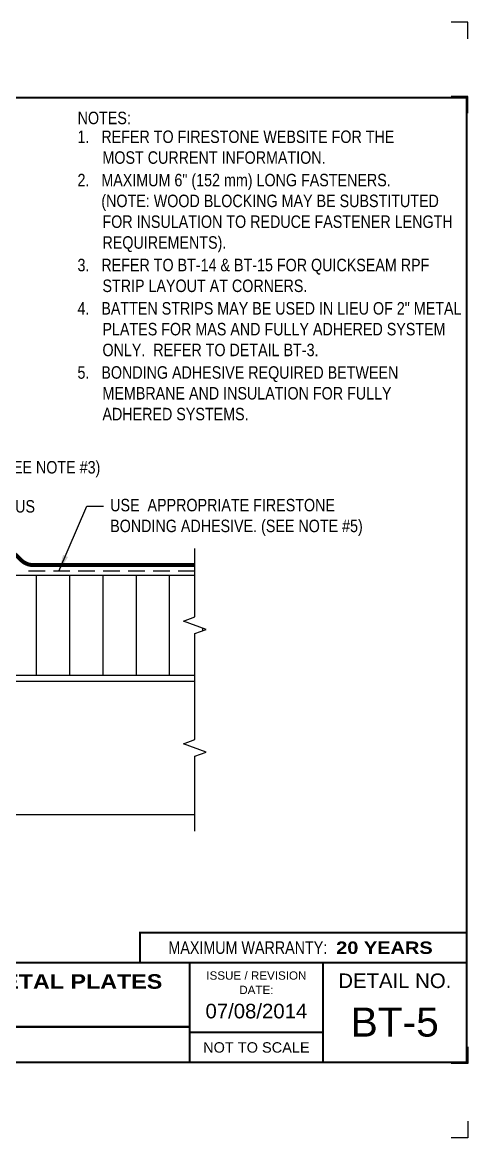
# Model space of a CAD drawing. Header units: inches. Extents: x 99.4 to 119.5, y -89.4 to -72.6.
# Drawn here: x 112.79 to 119.48, y -89.38 to -72.62 of the extents above; entities that cross this region are included whole.
import ezdxf
from ezdxf.enums import TextEntityAlignment as Align

# ---------------------------------------------------------------- set-up
doc = ezdxf.new("R2010")
doc.units = ezdxf.units.IN
doc.header["$MEASUREMENT"] = 0
doc.linetypes.add('HIDDEN', pattern=[0.375, 0.25, -0.125])
doc.layers.get('0').update_dxf_attribs({"linetype": 'CONTINUOUS'})
doc.layers.get('DEFPOINTS').update_dxf_attribs({"linetype": 'CONTINUOUS'})
for name, color, linetype in [('FSBP-ADHESIVE', 1, 'HIDDEN'), ('FSBP-ANNO-NOTE', 7, 'CONTINUOUS'), ('FSBP-INSULATION', 7, 'CONTINUOUS'), ('FSBP-MEMBRANE', 7, 'CONTINUOUS'), ('FSBP-SUBSTRATE-GENERIC', 9, 'CONTINUOUS'), ('FSBP-TTLB', 7, 'CONTINUOUS'), ('FSBP-TTLB-BORDER', 7, 'CONTINUOUS'), ('FSBP-TTLB-TEXT', 7, 'CONTINUOUS')]:
    doc.layers.add(name, color=color, linetype=linetype)
doc.styles.add('FSBP_ARIAL', font='arial.ttf')
doc.styles.add('FSBP_ARIAL_BOLD', font='')
doc.styles.add('FSBP_ARIAL_NAR', font='ARIALN.TTF')
doc.styles.get('FSBP_ARIAL_BOLD').set_extended_font_data('Arial Black')
doc.dimstyles.new('FSBP-LEADER', dxfattribs={"dimtxt": 0.1875, "dimasz": 0.25, "dimexe": 0.0625, "dimexo": 0.125, "dimgap": 0.125, "dimtad": 0, "dimtih": 1, "dimtoh": 1, "dimdec": 4, "dimzin": 0, "dimdsep": 46, "dimlunit": 4, "dimtxsty": 'FSBP_ARIAL_NAR', "dimcen": 0.09375, "dimclrd": 256, "dimclre": 256, "dimclrt": 256, "dimadec": 0, "dimazin": 0, "dimtfac": 1, "dimtdec": 4, "dimtofl": 0, "dimtmove": 0, "dimatfit": 3, "dimfxl": 1, "dimtolj": 1, "dimtzin": 0, "dimlwd": -1, "dimlwe": -1, "dimarcsym": 0})

# ---------------------------------------------------------------- blocks, each defined once
blk = doc.blocks.new('TTLB-EPDM_2')
at = {"layer": 'DEFPOINTS', "linetype": 'Continuous', "ltscale": 1.75}
for points in [[(20.01562500000003, 13.88083333333333), (20.01562500000003, 14.13083333333333), (19.76562500000003, 14.13083333333333)], [(20.01562500000003, -2.380833333333342), (20.01562500000003, -2.630833333333342), (19.76562500000003, -2.630833333333342)]]:
    blk.add_lwpolyline(points, dxfattribs=at)
at = {"layer": 'DEFPOINTS', "color": 1}
for points in [[(20.015625, 12.765625), (20.015625, 13.015625), (19.765625, 13.015625)], [(20.015625, -1.265625), (20.015625, -1.515625), (19.765625, -1.515625)]]:
    blk.add_lwpolyline(points, dxfattribs=at)
at = {"layer": 'FSBP-TTLB', "const_width": 0.03125}
blk.add_lwpolyline([(15.09028770518938, 0), (20, 0), (20, 0.4512598240669945), (15.09028770518938, 0.4512598240669945)], close=True, dxfattribs=at)
for points in [[(0, 0), (0, -1.5), (20, -1.5), (20, 0), (0, 0)], [(15.84028770518938, 0), (15.84028770518938, -0.9643749050531198)], [(17.84110496735593, 0), (17.84110496735593, -1.5)], [(20, 0), (20, -1.5)], [(4.825208527206769, -0.9643749050531198), (15.84028770518938, -0.9643749050531198)], [(15.84028770518938, -0.9643749050531198), (15.84028770518938, -1.5)], [(15.84028770518938, -1.048740175933006), (17.84110496735593, -1.048740175933006)]]:
    blk.add_lwpolyline(points, dxfattribs=at)
at = {"layer": 'FSBP-TTLB-BORDER', "const_width": 0.03125}
blk.add_lwpolyline([(20, 0), (20, 13), (0, 13), (0, 0)], dxfattribs=at)
at = {"layer": 'FSBP-TTLB-TEXT', "style": 'FSBP_ARIAL_NAR'}
blk.add_text('MAXIMUM WARRANTY:', height=0.1875, dxfattribs=at).set_placement((17.90516569312837, 0.2256299120335257), align=Align.MIDDLE_RIGHT)
at = {"layer": 'FSBP-TTLB-TEXT', "style": 'FSBP_ARIAL'}
for s, height, p in [('ISSUE / REVISION', 0.125, (16.84069633627263, -0.1938496373466023)), ('DETAIL NO.', 0.21875, (18.92055248367797, -0.2724398367368792)), ('DATE:', 0.125, (16.84069633627263, -0.409973105348854)), ('NOT TO SCALE', 0.15625, (16.84069633627263, -1.274370087966503))]:
    blk.add_text(s, height=height, dxfattribs=at).set_placement(p, align=Align.MIDDLE_CENTER)
at = {"layer": 'FSBP-TTLB-TEXT'}
for tag, height, style, p in [('MAXIMUM_WARRANTY', 0.1875, 'FSBP_ARIAL_BOLD', (18.03987100774941, 0.2240244307510579)), ('ACCPT_SYSTEMS', 0.21875, 'FSBP_ARIAL', (12.49438170418193, -1.23218745252656))]:
    blk.add_attdef(tag, text='', height=height, dxfattribs=dict(at, style=style)).set_placement(p, align=Align.MIDDLE_LEFT)
for tag, height, style, p in [('DETAIL_DESCP_LINE_1', 0.21875, 'FSBP_ARIAL_BOLD', (10.33118450231211, -0.2831249841755152)), ('DETAIL_DESCP_LINE_2', 0.21875, 'FSBP_ARIAL_BOLD', (10.33118450231211, -0.6812499208775904)), ('ISSUE_REV_DATE', 0.21875, 'FSBP_ARIAL', (16.84069633627263, -0.7282559425942452)), ('DETAIL_NUMBER', 0.4375, 'FSBP_ARIAL', (18.91941590748775, -0.8931630692489421))]:
    blk.add_attdef(tag, text='', height=height, dxfattribs=dict(at, style=style)).set_placement(p, align=Align.MIDDLE_CENTER)

msp = doc.modelspace()

# ---------------------------------------------------------------- hatches: boundary and pattern name
at = {"layer": 'FSBP-INSULATION'}
h = msp.add_hatch(dxfattribs=at)
h.set_pattern_fill('LINE', color=256, scale=4, angle=90, style=0)
h.set_pattern_definition([(90, (3.410605131648481e-13, -17.51166666666661), (-0.5, 3.061515884555943e-17), [])])
h.paths.add_polyline_path([(115.3779857585879, -80.93072506081027), (110.5481443948368, -80.93072506081016), (108.2356443948368, -80.9307250608101), (108.2356443948368, -81.07835478241613), (108.2512693948368, -81.08243609296244), (108.2122068948368, -81.1038000836139), (108.2122068948368, -81.13536735063117), (108.2512693948368, -81.14557062699696), (108.2122068948368, -81.16693461764844), (108.2122068948368, -81.1985018846657), (108.2512693948368, -81.20870516103145), (108.2122068948368, -81.23006915168294), (108.2122068948368, -81.26163641870019), (108.2512693948368, -81.27183969506598), (108.2122068948368, -81.29320368571747), (108.2122068948368, -81.32477095273471), (108.2512693948368, -81.33497422910048), (108.2122068948368, -81.35633821975196), (108.2122068948368, -81.38790548676924), (108.2512693948368, -81.39810876313501), (108.2122068948368, -81.4194727537865), (108.2122068948368, -81.45104002080376), (108.2512693948368, -81.46124329716953), (108.2122068948368, -81.48260728782103), (108.2122068948368, -81.51417455483825), (108.2512693948368, -81.52437783120403), (108.2122068948368, -81.5457418218555), (108.2122068948368, -81.57730908887278), (108.2512693948368, -81.58751236523854), (108.2122068948368, -81.60887635588999), (108.2122068948368, -81.64044362290728), (108.2512693948368, -81.65064689927307), (108.2122068948368, -81.67201088992455), (108.2122068948368, -81.7035781569418), (108.2512693948368, -81.71378143330757), (108.2122068948368, -81.73514542395905), (108.2122068948368, -81.76671269097633), (108.2512693948368, -81.77691596734208), (108.2122068948368, -81.79827995799357), (108.2122068948368, -81.82984722501082), (108.2512693948368, -81.84005050137661), (108.2122068948368, -81.86141449202809), (108.2122068948368, -81.89298175904536), (108.2512693948368, -81.90318503541111), (108.2122068948368, -81.92454902606259), (108.2122068948368, -81.95611629307986), (108.2512693948368, -81.96631956944562), (108.2122068948368, -81.98768356009712), (108.2122068948368, -82.01925082711436), (108.2512693948368, -82.02945410348015), (108.2122068948368, -82.05081809413161), (108.2122068948368, -82.08238536114888), (108.2512693948368, -82.09258863751465), (108.2122068948368, -82.11395262816612), (108.2122068948368, -82.1455198951834), (108.2512693948368, -82.15572317154918), (108.2122068948368, -82.17708716220066), (108.2122068948368, -82.20865442921792), (108.2512693948368, -82.21885770558367), (108.2122068948368, -82.24022169623515), (108.2122068948368, -82.27178896325243), (108.2512693948368, -82.28199223961819), (108.2122068948368, -82.30335623026969), (108.2122068948368, -82.33492349728694), (108.2512693948368, -82.34512677365271), (108.2122068948368, -82.36649076430422), (108.2122068948368, -82.39805803132147), (108.2512693948368, -82.40826130768723), (108.2122068948368, -82.42962529833872), (108.2122068948368, -82.43072506081005), (115.377985758588, -82.43072506081003), (115.3779857585879, -81.80572506081006), (115.5497030973038, -81.74322506081005), (115.206268419872, -81.61822506081005), (115.3779857585879, -81.55572506081006)])
h.paths.add_polyline_path([(108.0715818948368, -81.53426384055255), (108.0715818948368, -81.50269657353529), (108.0325193948368, -81.4924932971695), (108.0715818948368, -81.47112930651805), (108.0715818948368, -81.43956203950079), (108.0325193948368, -81.429358763135), (108.0715818948368, -81.40799477248352), (108.0715818948368, -81.37642750546627), (108.0325193948368, -81.3662242291005), (108.0715818948368, -81.34486023844902), (108.0715818948368, -81.31329297143174), (108.0325193948368, -81.30308969506598), (108.0715818948368, -81.2817257044145), (108.0715818948368, -81.25015843739723), (108.0325193948368, -81.23995516103145), (108.0715818948368, -81.21859117037998), (108.0715818948368, -81.18702390336271), (108.0325193948368, -81.17682062699696), (108.0715818948368, -81.15545663634545), (108.0715818948368, -81.1238893693282), (108.0325193948368, -81.11368609296242), (108.0715818948368, -81.09232210231094), (108.0481443948368, -81.07223281659667), (108.0481443948368, -80.9307250608101), (104.6418943948368, -80.93072506080999), (104.6418943948368, -82.43072506080999), (108.0485844069517, -82.43072506081006), (108.0715818948368, -82.41814731703573), (108.0715818948368, -82.3865800500185), (108.0325193948368, -82.37637677365272), (108.0715818948368, -82.35501278300123), (108.0715818948368, -82.32344551598396), (108.0325193948368, -82.31324223961819), (108.0715818948368, -82.2918782489667), (108.0715818948368, -82.26031098194944), (108.0325193948368, -82.25010770558367), (108.0715818948368, -82.22874371493218), (108.0715818948368, -82.19717644791496), (108.0325193948368, -82.18697317154918), (108.0715818948368, -82.16560918089768), (108.0715818948368, -82.13404191388044), (108.0325193948368, -82.12383863751465), (108.0715818948368, -82.10247464686319), (108.0715818948368, -82.0709073798459), (108.0325193948368, -82.06070410348015), (108.0715818948368, -82.03934011282865), (108.0715818948368, -82.0077728458114), (108.0325193948368, -81.99756956944562), (108.0715818948368, -81.97620557879415), (108.0715818948368, -81.9446383117769), (108.0325193948368, -81.93443503541111), (108.0715818948368, -81.91307104475962), (108.0715818948368, -81.88150377774238), (108.0325193948368, -81.87130050137661), (108.0715818948368, -81.84993651072512), (108.0715818948368, -81.81836924370788), (108.0325193948368, -81.80816596734208), (108.0715818948368, -81.7868019766906), (108.0715818948368, -81.75523470967333), (108.0325193948368, -81.74503143330757), (108.0715818948368, -81.7236674426561), (108.0715818948368, -81.69210017563883), (108.0325193948368, -81.68189689927307), (108.0715818948368, -81.66053290862159), (108.0715818948368, -81.62896564160432), (108.0325193948368, -81.61876236523854), (108.0715818948368, -81.59739837458707), (108.0715818948368, -81.56583110756979), (108.0325193948368, -81.55562783120403)])
h.paths.add_polyline_path([(110.1635070693342, -81.82617824975968), (112.8381958483246, -81.82617824975968), (112.8381958483246, -81.53514397281562), (110.1635070693342, -81.53514397281562)], flags=24)

# ---------------------------------------------------------------- linework, layer by layer
at = {"layer": 'FSBP-ADHESIVE', "linetype": 'HIDDEN'}
msp.add_line((115.377985758588, -80.86822506080999), (112.8355819319949, -80.86822506080999), dxfattribs=at)
at = {"layer": 'FSBP-INSULATION', "linetype": 'Continuous'}
msp.add_lwpolyline([(115.377985758588, -82.43072506081005), (115.3779857585879, -81.80572506081005), (115.5497030973038, -81.74322506081005), (115.206268419872, -81.61822506081005), (115.3779857585879, -81.55572506081005), (115.377985758588, -80.52572506081002)], dxfattribs=at)
at = {"layer": 'FSBP-INSULATION'}
for points in [[(115.377985758588, -80.93072506081027), (110.5481443948368, -80.93072506081016)], [(108.2417222463148, -82.43072506081005), (115.377985758588, -82.43072506081005)]]:
    msp.add_lwpolyline(points, dxfattribs=at)
at = {"layer": 'FSBP-MEMBRANE', "linetype": 'Continuous', "const_width": 0.06}
msp.add_lwpolyline([(115.377985758588, -80.77572506081002), (112.94732278543, -80.77572506081002, -0.1989123673796558), (112.7705460901334, -80.70250175610668), (112.7151176995401, -80.64707336551344, 0.1989123673796574), (112.5383410042435, -80.57385006081005), (106.7176033102255, -80.57385006081005, 0.1989123673796491), (106.585020788753, -80.6287675393376), (106.4942307458081, -80.71955758228249, -0.1989123673796491), (106.3616482243356, -80.77447506080999), (104.8606443948368, -80.77447506080999, -0.4142135623730951), (104.7356443948368, -80.64947506080999), (104.7356443948368, -75.96478451724933)], format="xyb", dxfattribs=at)
at = {"layer": 'FSBP-SUBSTRATE-GENERIC'}
msp.add_line((105.2043943948368, -84.52447506080999), (115.377985758588, -84.52447506080999), dxfattribs=at)
for points in [[(115.3779857585879, -84.77447506080999), (115.3779857585879, -83.64947506080999), (115.5497030973038, -83.58697506080999), (115.206268419872, -83.46197506080999), (115.3779857585879, -83.39947506080999), (115.3779857585879, -82.43072506081005)], [(115.377985758588, -82.52447506081005), (108.2127733543487, -82.52447506080999)]]:
    msp.add_lwpolyline(points, dxfattribs=at)

# ---------------------------------------------------------------- block references
at = {"ltscale": 1.75}
ref = msp.add_blockref('TTLB-EPDM_2', (99.462701130455, -86.75070450356525), dxfattribs=at)
ref.add_attrib('DETAIL_DESCP_LINE_1', 'BASE TIE-IN WITH QUICKSEAM RPF AND 2" METAL PLATES', dxfattribs={"layer": 'FSBP-TTLB-TEXT', "height": 0.21875, "style": 'FSBP_ARIAL_BOLD'}).set_placement((109.7938856327671, -87.03382948774076), align=Align.MIDDLE_CENTER)
ref.add_attrib('ISSUE_REV_DATE', '07/08/2014', dxfattribs={"layer": 'FSBP-TTLB-TEXT', "height": 0.21875, "style": 'FSBP_ARIAL'}).set_placement((116.3033974667276, -87.47896044615949), align=Align.MIDDLE_CENTER)
ref.add_attrib('DETAIL_NUMBER', 'BT-5', dxfattribs={"layer": 'FSBP-TTLB-TEXT', "height": 0.4375, "style": 'FSBP_ARIAL'}).set_placement((118.3821170379427, -87.64386757281419), align=Align.MIDDLE_CENTER)
ref.add_attrib('MAXIMUM_WARRANTY', '20 YEARS', dxfattribs={"layer": 'FSBP-TTLB-TEXT', "height": 0.1875, "style": 'FSBP_ARIAL_BOLD'}).set_placement((117.5025721382044, -86.52668007281419), align=Align.MIDDLE_LEFT)

# ---------------------------------------------------------------- texts
at = {"layer": 'FSBP-ANNO-NOTE', "style": 'FSBP_ARIAL_NAR'}
for s, p in [('NOTES:', (113.6179953702589, -74.05689474039353)), ('QUICKSEAM RPF STRIP (SEE NOTE #3)', (109.9015151771743, -79.30649196537868)), ('QUICKPRIME PLUS', (110.996459704673, -79.8934978759384))]:
    msp.add_text(s, height=0.1875, dxfattribs=at).set_placement(p, align=Align.MIDDLE_LEFT)
at = {"layer": 'FSBP-ANNO-NOTE', "char_height": 0.1875, "attachment_point": 1, "style": 'FSBP_ARIAL_NAR'}
for s, width, gutter_width, heights, insert in [('\\pi-0.375,l0.375,t0.1875,0.375;1.   REFER TO FIRESTONE WEBSITE FOR THE                MOST CURRENT INFORMATION.\\P{\\H0.083333x;\\P\\pt0.375;}2.   MAXIMUM 6" (152 mm) LONG FASTENERS. \\P      (NOTE: WOOD BLOCKING MAY BE SUBSTITUTED FOR INSULATION TO REDUCE FASTENER LENGTH REQUIREMENTS). \\P{\\H0.083333x;\\P}3.   REFER TO BT-14 & BT-15 FOR QUICKSEAM RPF STRIP LAYOUT AT CORNERS.\\P{\\H0.083333x;\\P}4.   BATTEN STRIPS MAY BE USED IN LIEU OF 2" METAL PLATES FOR MAS AND FULLY ADHERED SYSTEM ONLY.  REFER TO DETAIL BT-3.\\P{\\H0.083333x;\\P}5.   BONDING ADHESIVE REQUIRED BETWEEN MEMBRANE AND INSULATION FOR FULLY ADHERED SYSTEMS.', 5.757284844875358, 25.61258359297398, [4.757581195674137], (113.6156666548387, -74.24588797585999)), ('\\pt0.375;USE  APPROPRIATE FIRESTONE BONDING ADHESIVE. (SEE NOTE #5)', 4.01171875, 23.08110225731588, [0.6171875000000018], (114.1068553133863, -79.78140541325558))]:
    msp.add_mtext_dynamic_manual_height_columns(s, width=width, gutter_width=gutter_width, heights=heights, dxfattribs=dict(at, insert=insert))

# ---------------------------------------------------------------- leaders
at = {"layer": 'FSBP-ANNO-NOTE'}
msp.add_leader([(113.3374590187623, -80.86822763087154), (113.7570319365434, -79.8934978759384), (114.0070319365434, -79.8934978759384)], dimstyle='FSBP-LEADER', dxfattribs=at)

doc.saveas('drawing.dxf')
